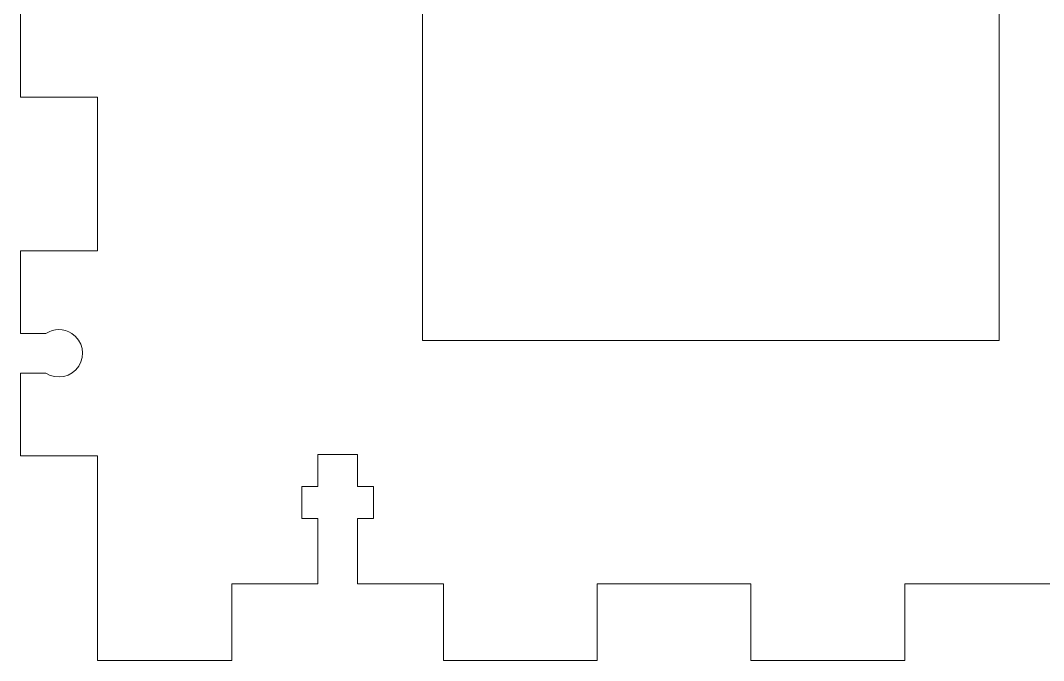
# Model space of a CAD drawing. Header units: inches. Extents: x 30 to 180, y 106 to 206.
# Drawn here: x 30.3 to 110.1, y 106 to 156 of the extents above; entities that cross this region are included whole.
import ezdxf

# ---------------------------------------------------------------- set-up
doc = ezdxf.new("R2010")
doc.units = ezdxf.units.IN
doc.header["$MEASUREMENT"] = 0

# ---------------------------------------------------------------- blocks, each defined once
blk = doc.blocks.new('block 241')
at = {"color": 7, "lineweight": 15, "true_color": 0xffffff}
blk.add_lwpolyline([(61.672, 130.992), (106.672, 130.992)], dxfattribs=at)
blk = doc.blocks.new('block 242')
at = {"color": 7, "lineweight": 15, "true_color": 0xffffff}
blk.add_lwpolyline([(106.672, 130.992), (106.672, 175.992)], dxfattribs=at)
blk = doc.blocks.new('block 244')
at = {"color": 7, "lineweight": 15, "true_color": 0xffffff}
blk.add_lwpolyline([(61.672, 175.992), (61.672, 130.992)], dxfattribs=at)
blk = doc.blocks.new('block 294')
at = {"color": 7, "lineweight": 15, "true_color": 0xffffff}
blk.add_lwpolyline([(111.304, 111.992), (99.304, 111.992)], dxfattribs=at)
blk = doc.blocks.new('block 295')
at = {"color": 7, "lineweight": 15, "true_color": 0xffffff}
blk.add_lwpolyline([(99.304, 111.992), (99.304, 105.992)], dxfattribs=at)
blk = doc.blocks.new('block 296')
at = {"color": 7, "lineweight": 15, "true_color": 0xffffff}
blk.add_lwpolyline([(99.304, 105.992), (87.304, 105.992)], dxfattribs=at)
blk = doc.blocks.new('block 297')
at = {"color": 7, "lineweight": 15, "true_color": 0xffffff}
blk.add_lwpolyline([(87.304, 105.992), (87.304, 111.992)], dxfattribs=at)
blk = doc.blocks.new('block 298')
at = {"color": 7, "lineweight": 15, "true_color": 0xffffff}
blk.add_lwpolyline([(87.304, 111.992), (75.304, 111.992)], dxfattribs=at)
blk = doc.blocks.new('block 299')
at = {"color": 7, "lineweight": 15, "true_color": 0xffffff}
blk.add_lwpolyline([(75.304, 111.992), (75.304, 105.992)], dxfattribs=at)
blk = doc.blocks.new('block 300')
at = {"color": 7, "lineweight": 15, "true_color": 0xffffff}
blk.add_lwpolyline([(75.304, 105.992), (63.304, 105.992)], dxfattribs=at)
blk = doc.blocks.new('block 301')
at = {"color": 7, "lineweight": 15, "true_color": 0xffffff}
blk.add_lwpolyline([(63.304, 105.992), (63.304, 111.992)], dxfattribs=at)
blk = doc.blocks.new('block 302')
at = {"color": 7, "lineweight": 15, "true_color": 0xffffff}
blk.add_lwpolyline([(63.304, 111.992), (56.604, 111.992)], dxfattribs=at)
blk = doc.blocks.new('block 303')
at = {"color": 7, "lineweight": 15, "true_color": 0xffffff}
blk.add_lwpolyline([(56.604, 111.992), (56.604, 117.092)], dxfattribs=at)
blk = doc.blocks.new('block 304')
at = {"color": 7, "lineweight": 15, "true_color": 0xffffff}
blk.add_lwpolyline([(56.604, 117.092), (57.854, 117.092)], dxfattribs=at)
blk = doc.blocks.new('block 305')
at = {"color": 7, "lineweight": 15, "true_color": 0xffffff}
blk.add_lwpolyline([(57.854, 117.092), (57.854, 119.592)], dxfattribs=at)
blk = doc.blocks.new('block 306')
at = {"color": 7, "lineweight": 15, "true_color": 0xffffff}
blk.add_lwpolyline([(57.854, 119.592), (56.604, 119.592)], dxfattribs=at)
blk = doc.blocks.new('block 307')
at = {"color": 7, "lineweight": 15, "true_color": 0xffffff}
blk.add_lwpolyline([(56.604, 119.592), (56.604, 122.092)], dxfattribs=at)
blk = doc.blocks.new('block 308')
at = {"color": 7, "lineweight": 15, "true_color": 0xffffff}
blk.add_lwpolyline([(56.604, 122.092), (53.504, 122.092)], dxfattribs=at)
blk = doc.blocks.new('block 309')
at = {"color": 7, "lineweight": 15, "true_color": 0xffffff}
blk.add_lwpolyline([(53.504, 122.092), (53.504, 119.592)], dxfattribs=at)
blk = doc.blocks.new('block 310')
at = {"color": 7, "lineweight": 15, "true_color": 0xffffff}
blk.add_lwpolyline([(53.504, 119.592), (52.254, 119.592)], dxfattribs=at)
blk = doc.blocks.new('block 311')
at = {"color": 7, "lineweight": 15, "true_color": 0xffffff}
blk.add_lwpolyline([(52.254, 119.592), (52.254, 117.092)], dxfattribs=at)
blk = doc.blocks.new('block 312')
at = {"color": 7, "lineweight": 15, "true_color": 0xffffff}
blk.add_lwpolyline([(52.254, 117.092), (53.504, 117.092)], dxfattribs=at)
blk = doc.blocks.new('block 313')
at = {"color": 7, "lineweight": 15, "true_color": 0xffffff}
blk.add_lwpolyline([(53.504, 117.092), (53.504, 111.992)], dxfattribs=at)
blk = doc.blocks.new('block 314')
at = {"color": 7, "lineweight": 15, "true_color": 0xffffff}
blk.add_lwpolyline([(53.504, 111.992), (46.804, 111.992)], dxfattribs=at)
blk = doc.blocks.new('block 315')
at = {"color": 7, "lineweight": 15, "true_color": 0xffffff}
blk.add_lwpolyline([(46.804, 111.992), (46.804, 105.992)], dxfattribs=at)
blk = doc.blocks.new('block 316')
at = {"color": 7, "lineweight": 15, "true_color": 0xffffff}
blk.add_lwpolyline([(46.804, 105.992), (36.304, 105.992)], dxfattribs=at)
blk = doc.blocks.new('block 317')
at = {"color": 7, "lineweight": 15, "true_color": 0xffffff}
blk.add_lwpolyline([(36.304, 105.992), (36.304, 121.992)], dxfattribs=at)
blk = doc.blocks.new('block 318')
at = {"color": 7, "lineweight": 15, "true_color": 0xffffff}
blk.add_lwpolyline([(36.304, 121.992), (30.304, 121.992)], dxfattribs=at)
blk = doc.blocks.new('block 319')
at = {"color": 7, "lineweight": 15, "true_color": 0xffffff}
blk.add_lwpolyline([(30.304, 128.442), (30.304, 121.992)], dxfattribs=at)
blk = doc.blocks.new('block 320')
at = {"color": 7, "lineweight": 15, "true_color": 0xffffff}
blk.add_lwpolyline([(30.304, 128.442), (32.294, 128.442)], dxfattribs=at)
blk = doc.blocks.new('block 321')
at = {"color": 7, "lineweight": 15, "true_color": 0xffffff}
blk.add_lwpolyline([(30.304, 131.542), (32.294, 131.542)], dxfattribs=at)
blk = doc.blocks.new('block 322')
at = {"color": 7, "lineweight": 15, "true_color": 0xffffff}
blk.add_lwpolyline([(30.304, 137.992), (30.304, 131.542)], dxfattribs=at)
blk = doc.blocks.new('block 323')
at = {"color": 7, "lineweight": 15, "true_color": 0xffffff}
blk.add_lwpolyline([(30.304, 137.992), (36.304, 137.992)], dxfattribs=at)
blk = doc.blocks.new('block 324')
at = {"color": 7, "lineweight": 15, "true_color": 0xffffff}
blk.add_lwpolyline([(36.304, 137.992), (36.304, 149.992)], dxfattribs=at)
blk = doc.blocks.new('block 325')
at = {"color": 7, "lineweight": 15, "true_color": 0xffffff}
blk.add_lwpolyline([(36.304, 149.992), (30.304, 149.992)], dxfattribs=at)
blk = doc.blocks.new('block 326')
at = {"color": 7, "lineweight": 15, "true_color": 0xffffff}
blk.add_lwpolyline([(30.304, 149.992), (30.304, 161.992)], dxfattribs=at)
blk = doc.blocks.new('block 389')
at = {"color": 7, "lineweight": 15, "true_color": 0xffffff}
blk.add_open_spline([(32.294, 128.442), (33.15, 127.884), (34.296, 128.126), (34.854, 128.982), (35.412, 129.838), (35.17, 130.984), (34.314, 131.542), (33.7, 131.942), (32.908, 131.942), (32.294, 131.542)], degree=3, knots=[0, 0, 0, 0, 1, 1, 1, 2, 2, 2, 3, 3, 3, 3], dxfattribs=at)

msp = doc.modelspace()

# ---------------------------------------------------------------- block references
for name in ['block 244', 'block 242', 'block 326', 'block 325', 'block 324', 'block 322', 'block 323', 'block 389', 'block 321', 'block 241', 'block 319', 'block 320', 'block 318', 'block 317', 'block 308', 'block 309', 'block 307', 'block 310', 'block 311', 'block 306', 'block 305', 'block 312', 'block 313', 'block 303', 'block 304', 'block 314', 'block 315', 'block 302', 'block 301', 'block 298', 'block 299', 'block 297', 'block 294', 'block 295', 'block 316', 'block 300', 'block 296']:
    msp.add_blockref(name, (0, 0))

doc.saveas('drawing.dxf')
